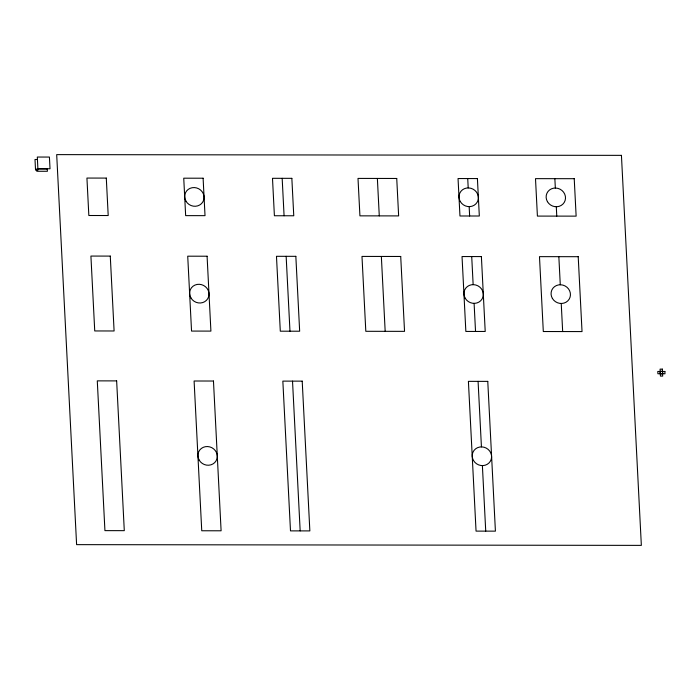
<?xml version="1.0" encoding="UTF-8"?>
<svg xmlns="http://www.w3.org/2000/svg" width="700" height="700" viewBox="0 0 700 700"><rect width="100%" height="100%" fill="white"/><g stroke="black" fill="none" stroke-linecap="round" stroke-linejoin="round"><path stroke-width="1.05" d="M37.424 159.495L35 159.495L35.542 170.1L37.958 170.1L37.319 157.045L49.42 157.062L50.024 168.761L37.922 168.744M660.188 371.42L662.462 371.42M660.31 373.8L662.585 373.8M662.611 371.464L662.725 373.756M660.039 371.455L660.161 373.756M554.864 178.675L555.336 188.029M556.299 206.754L556.771 216.116M558.845 256.672L560.28 284.76M561.234 303.476L562.669 331.555M467.731 178.561L468.204 187.915M469.166 206.64L469.639 216.002M471.713 256.559L473.148 284.646M474.101 303.363L475.536 331.441M478.082 381.369L481.434 446.889M482.387 465.614L485.73 531.134M377.37 178.439L379.277 215.88M381.351 256.445L385.175 331.328M282.17 178.316L284.078 215.758M286.151 256.322L289.975 331.205M292.521 381.124L300.169 530.889M621.434 155.356L56.691 154.621L76.606 544.644L641.349 545.379L621.434 155.356M47.285 168.945L36.689 168.928L36.811 171.273L47.407 171.281L47.285 168.945M106.295 178.089L86.931 178.062L88.839 215.504L108.203 215.53L106.295 178.089M203.105 178.211L183.741 178.194L185.657 215.635L205.021 215.653L203.105 178.211M291.848 178.334L272.493 178.308L274.4 215.749L293.764 215.775L291.848 178.334M396.734 178.465L358.006 178.412L359.922 215.854L398.641 215.906L396.734 178.465M477.409 178.57L458.045 178.544L459.961 215.985L479.325 216.011L477.409 178.57M574.227 178.692L535.5 178.649L537.407 216.09L576.135 216.134L574.227 178.692M110.276 256.095L90.913 256.069L94.736 330.951L114.1 330.977L110.276 256.095M207.086 256.217L187.722 256.191L191.546 331.074L210.91 331.1L207.086 256.217M295.838 256.331L276.474 256.305L280.297 331.188L299.661 331.214L295.838 256.331M400.715 256.471L361.988 256.419L365.811 331.301L404.539 331.354L400.715 256.471M481.39 256.576L462.035 256.55L465.85 331.433L485.214 331.459L481.39 256.576M578.209 256.699L539.481 256.646L543.305 331.529L582.032 331.581L578.209 256.699M662.34 369.119L660.074 369.119L660.424 376.092L662.699 376.101L662.34 369.119M664.886 371.464L657.773 371.455L657.886 373.756L665 373.765L664.886 371.464M116.646 380.896L97.282 380.87L104.93 530.635L124.294 530.661L116.646 380.896M213.465 381.027L194.101 381.001L201.749 530.766L221.104 530.793L213.465 381.027M302.207 381.141L282.844 381.115L290.491 530.88L309.855 530.906L302.207 381.141M487.769 381.377L468.405 381.351L476.052 531.116L495.416 531.142L487.769 381.377M552.37 298.392A9.818 9.231 27.7 0 0 569.161 299.189A9.818 9.231 27.7 0 0 560.735 284.769A9.818 9.231 27.7 0 0 552.37 298.392M547.435 201.67A9.818 9.231 27.7 0 0 564.218 202.466A9.818 9.231 27.7 0 0 555.8 188.046A9.818 9.231 27.7 0 0 547.435 201.67M473.524 460.53A9.818 9.231 27.7 0 0 490.315 461.317A9.818 9.231 27.7 0 0 481.889 446.898A9.818 9.231 27.7 0 0 473.524 460.53M465.238 298.279A9.818 9.231 27.7 0 0 482.029 299.075A9.818 9.231 27.7 0 0 473.611 284.655A9.818 9.231 27.7 0 0 465.238 298.279M460.302 201.556A9.818 9.231 27.7 0 0 477.085 202.352A9.818 9.231 27.7 0 0 468.668 187.933A9.818 9.231 27.7 0 0 460.302 201.556M199.22 460.171A9.818 9.231 27.7 0 0 216.002 460.968A9.818 9.231 27.7 0 0 207.585 446.547A9.818 9.231 27.7 0 0 199.22 460.171M190.934 297.929A9.818 9.231 27.7 0 0 207.725 298.716A9.818 9.231 27.7 0 0 199.299 284.296A9.818 9.231 27.7 0 0 190.934 297.929M185.99 201.197A9.818 9.231 27.7 0 0 202.781 201.994A9.818 9.231 27.7 0 0 194.364 187.574A9.818 9.231 27.7 0 0 185.99 201.197"/></g></svg>
